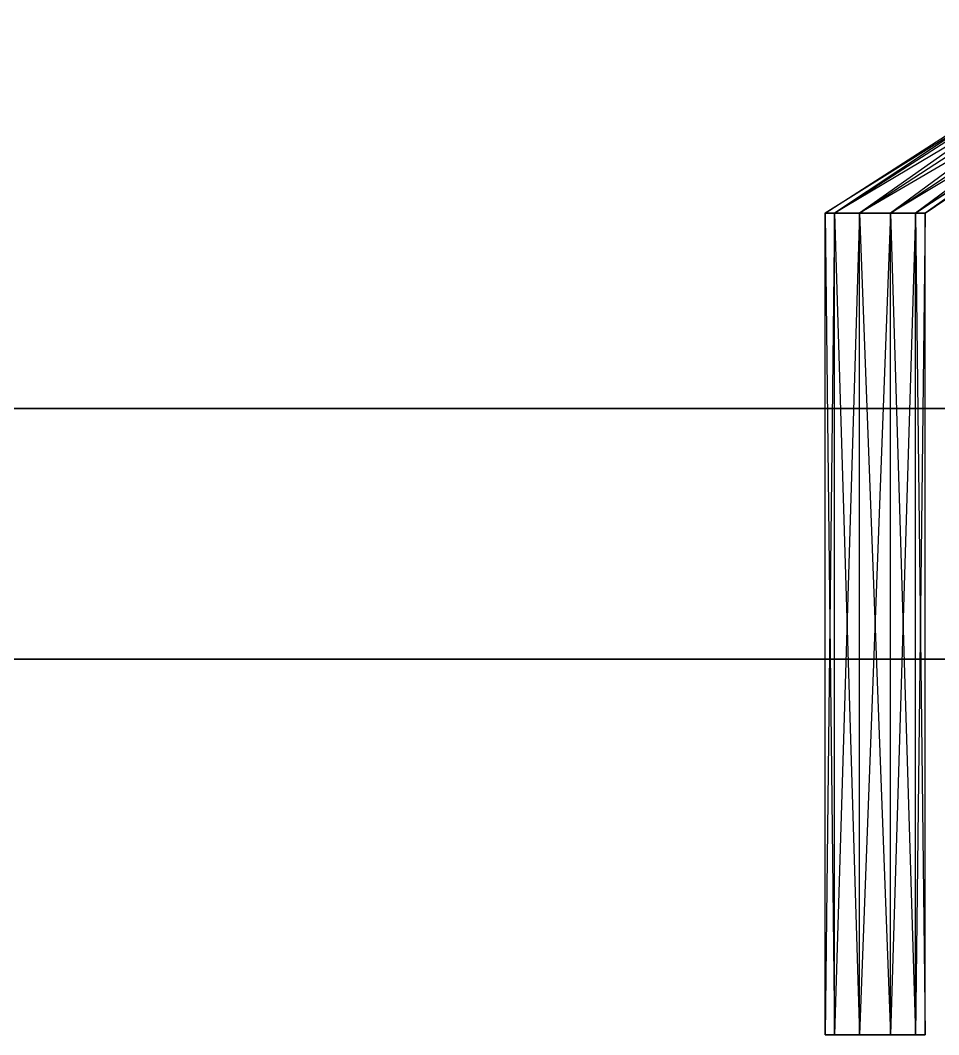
# Model space of a CAD drawing. Extents: x -2 to 217, y -2 to 10.
# Drawn here: x 136.286 to 139.954, y -2 to 2.05 of the extents above; entities that cross this region are included whole.
import ezdxf

# ---------------------------------------------------------------- set-up
doc = ezdxf.new("R2010")
doc.units = 0
doc.layers.add('UB3D', color=1, linetype='CONTINUOUS')

msp = doc.modelspace()

# ---------------------------------------------------------------- linework, layer by layer
at = {"layer": 'UB3D', "color": 254}
for points in [[(140.7, 2.02831, -55.2544), (139.5, 1.280011, -55.372), (140.7, 2.050101, -55.372)], [(139.5, 1.280011, -55.372), (140.7, 2.050101, -55.372), (139.5382, 1.280011, -55.4896)], [(139.5382, 1.280011, -55.2544), (140.7, 2.02831, -55.2544), (139.5, 1.280011, -55.372)], [(140.7, 2.050101, -55.372), (139.5382, 1.280011, -55.4896), (140.7, 2.02831, -55.4896)], [(140.7, 1.971266, -55.1818), (139.5382, 1.280011, -55.2544), (140.7, 2.02831, -55.2544)], [(139.5382, 1.280011, -55.4896), (140.7, 2.02831, -55.4896), (139.6382, 1.280011, -55.5622)], [(140.7, 2.02831, -55.4896), (139.6382, 1.280011, -55.5622), (140.7, 1.971266, -55.5622)], [(139.6382, 1.280011, -55.1818), (140.7, 1.971266, -55.1818), (139.5382, 1.280011, -55.2544)], [(140.7, 1.90076, -55.1818), (139.6382, 1.280011, -55.1818), (140.7, 1.971266, -55.1818)], [(139.6382, 1.280011, -55.5622), (140.7, 1.971266, -55.5622), (139.7618, 1.280011, -55.5622)], [(140.7, 1.971266, -55.5622), (139.7618, 1.280011, -55.5622), (140.7, 1.90076, -55.5622)], [(139.7618, 1.280011, -55.1818), (140.7, 1.90076, -55.1818), (139.6382, 1.280011, -55.1818)], [(140.7, 1.843716, -55.2544), (139.7618, 1.280011, -55.1818), (140.7, 1.90076, -55.1818)], [(139.7618, 1.280011, -55.5622), (140.7, 1.90076, -55.5622), (139.8618, 1.280011, -55.4896)], [(140.7, 1.90076, -55.5622), (139.8618, 1.280011, -55.4896), (140.7, 1.843716, -55.4896)], [(139.8618, 1.280011, -55.372), (140.7, 1.843716, -55.2544), (139.7618, 1.280011, -55.1818)], [(140.7, 1.821926, -55.372), (139.8618, 1.280011, -55.372), (140.7, 1.843716, -55.2544)], [(139.8618, 1.280011, -55.4896), (140.7, 1.843716, -55.4896), (139.9, 1.280011, -55.372)], [(140.7, 1.843716, -55.4896), (139.9, 1.280011, -55.372), (140.7, 1.821926, -55.372)], [(139.9, 1.280011, -55.372), (140.7, 1.821926, -55.372), (139.8618, 1.280011, -55.372)], [(139.5382, -2, -55.2544), (139.5382, 1.280011, -55.2544), (139.5, -2, -55.372)], [(139.5382, 1.280011, -55.2544), (139.5, -2, -55.372), (139.5, 1.280011, -55.372)], [(139.5, -2, -55.372), (139.5, 1.280011, -55.372), (139.5382, -2, -55.4896)], [(139.5, 1.280011, -55.372), (139.5382, -2, -55.4896), (139.5382, 1.280011, -55.4896)], [(139.6382, -2, -55.1818), (139.6382, 1.280011, -55.1818), (139.5382, -2, -55.2544)], [(139.6382, 1.280011, -55.1818), (139.5382, -2, -55.2544), (139.5382, 1.280011, -55.2544)], [(139.5382, -2, -55.4896), (139.5382, 1.280011, -55.4896), (139.6382, -2, -55.5622)], [(139.5382, 1.280011, -55.4896), (139.6382, -2, -55.5622), (139.6382, 1.280011, -55.5622)], [(139.7618, -2, -55.1818), (139.7618, 1.280011, -55.1818), (139.6382, -2, -55.1818)], [(139.7618, 1.280011, -55.1818), (139.6382, -2, -55.1818), (139.6382, 1.280011, -55.1818)], [(139.6382, -2, -55.5622), (139.6382, 1.280011, -55.5622), (139.7618, -2, -55.5622)], [(139.6382, 1.280011, -55.5622), (139.7618, -2, -55.5622), (139.7618, 1.280011, -55.5622)], [(139.8618, -2, -55.2544), (139.8618, 1.280011, -55.372), (139.7618, -2, -55.1818)], [(139.8618, 1.280011, -55.372), (139.7618, -2, -55.1818), (139.7618, 1.280011, -55.1818)], [(139.7618, -2, -55.5622), (139.7618, 1.280011, -55.5622), (139.8618, -2, -55.4896)], [(139.7618, 1.280011, -55.5622), (139.8618, -2, -55.4896), (139.8618, 1.280011, -55.4896)], [(139.9, -2, -55.372), (139.9, 1.280011, -55.372), (139.8618, -2, -55.2544)], [(139.9, 1.280011, -55.372), (139.8618, -2, -55.2544), (139.8618, 1.280011, -55.372)], [(139.8618, -2, -55.4896), (139.8618, 1.280011, -55.4896), (139.9, -2, -55.372)], [(139.8618, 1.280011, -55.4896), (139.9, -2, -55.372), (139.9, 1.280011, -55.372)], [(139.7, -2, -55.372), (139.5382, -2, -55.2544), (139.5, -2, -55.372)], [(139.7, -2, -55.372), (139.5, -2, -55.372), (139.5382, -2, -55.4896)], [(139.7, -2, -55.372), (139.6382, -2, -55.1818), (139.5382, -2, -55.2544)], [(139.7, -2, -55.372), (139.5382, -2, -55.4896), (139.6382, -2, -55.5622)], [(139.7, -2, -55.372), (139.7618, -2, -55.1818), (139.6382, -2, -55.1818)], [(139.7, -2, -55.372), (139.6382, -2, -55.5622), (139.7618, -2, -55.5622)], [(139.7, -2, -55.372), (139.9, -2, -55.372), (139.8618, -2, -55.2544)], [(139.7, -2, -55.372), (139.8618, -2, -55.2544), (139.7618, -2, -55.1818)], [(139.7, -2, -55.372), (139.7618, -2, -55.5622), (139.8618, -2, -55.4896)], [(139.7, -2, -55.372), (139.8618, -2, -55.4896), (139.9, -2, -55.372)]]:
    msp.add_3dface(points, dxfattribs=at)
at = {"layer": 'UB3D', "color": 94}
for points in [[(-2.286, 0.5, -81.534), (216.662, 0.5, -81.534), (216.662, -0.5, -81.534), (-2.286, -0.5, -81.534)], [(216.662, 0.5, 72.136), (-2.286, 0.5, 72.136), (-2.286, -0.5, 72.136), (216.662, -0.5, 72.136)], [(-2.286, 0.5, 72.136), (-2.286, 0.5, -81.534), (216.662, 0.5, -81.534)], [(-2.286, 0.5, 72.136), (216.662, 0.5, -81.534), (216.662, 0.5, 72.136)], [(-2.286, 0.5, 72.136), (216.662, 0.5, 72.136), (-2.286, 0.5, 72.136)], [(-2.286, -0.5, 72.136), (216.662, -0.5, 72.136), (216.662, -0.5, -81.534)], [(-2.286, -0.5, 72.136), (216.662, -0.5, -81.534), (-2.286, -0.5, -81.534)]]:
    msp.add_3dface(points, dxfattribs=at)

doc.saveas('drawing.dxf')
